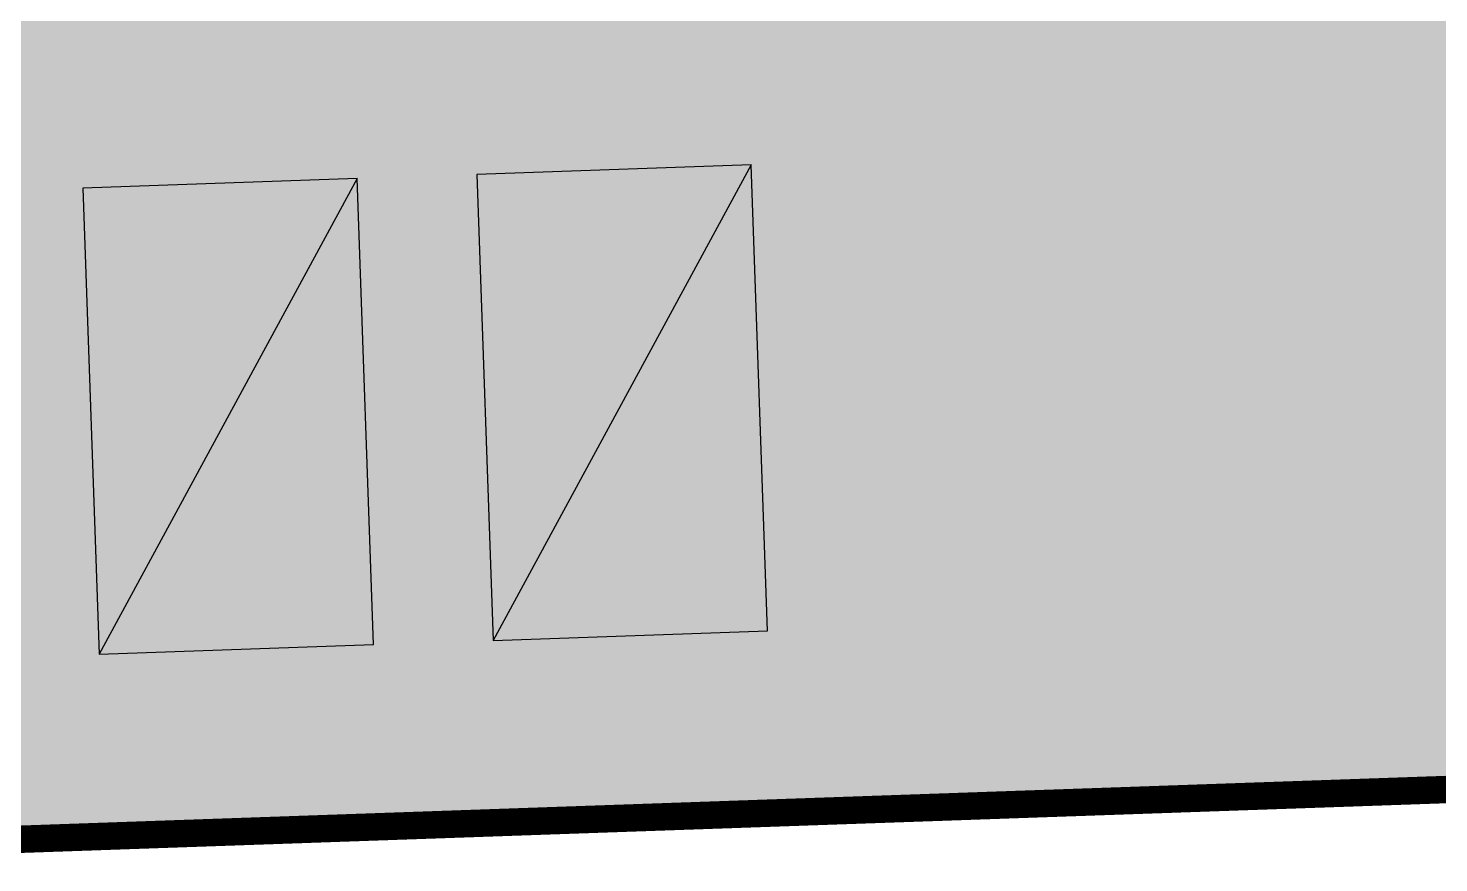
# Model space of a CAD drawing. Header units: metres. Extents: x 1956498 to 1957612, y 2277909 to 2278547.
# Drawn here: x 1957133.211 to 1957135.781, y 2278122.064 to 2278123.585 of the extents above; entities that cross this region are included whole.
import ezdxf
from ezdxf.enums import TextEntityAlignment as Align

# ---------------------------------------------------------------- set-up
doc = ezdxf.new("R2010")
doc.units = ezdxf.units.M
for name, color, linetype in [('PVcase Inverters', 7, 'Continuous'), ('UBS-100-Local technique', 10, 'Continuous'), ('UBS-100-Postes', 8, 'Continuous')]:
    doc.layers.add(name, color=color, linetype=linetype)
doc.styles.get("Standard").update_dxf_attribs({"font": 'verdana.ttf'})

# ---------------------------------------------------------------- blocks, each defined once
blk = doc.blocks.new('LT UBS')
at = {"layer": 'UBS-100-Postes', "true_color": 0xb0c4d8, "transparency": 33554687}
blk.add_hatch(color=9, dxfattribs=at).paths.add_polyline_path([(0.0001, 5.1067), (10.615, 5.1067), (10.6149, 0), (0, 0)])
at = {"layer": 'UBS-100-Postes', "color": 7, "transparency": 33554687, "const_width": 0.05}
blk.add_lwpolyline([(0.0001, 5.1067), (10.615, 5.1067), (10.6149, 0), (0, 0)], close=True, dxfattribs=at)
at = {"transparency": 33554687}
blk.add_attdef('NUMERO', text='', height=1, dxfattribs=at).set_placement((6.8219, 2.5534), align=Align.MIDDLE_CENTER)
blk = doc.blocks.new('PVcase Inverter (2nd tier)')
at = {"layer": 'PVcase Inverters', "color": 0, "transparency": 33554687}
blk.add_lwpolyline([(0, 0), (850, 0), (850, 500), (0, 500)], close=True, dxfattribs=at)
blk.add_lwpolyline([(850, 0), (0, 500)], dxfattribs=at)

msp = doc.modelspace()

# ---------------------------------------------------------------- block references
at = {"layer": 'PVcase Inverters', "transparency": 33554687, "xscale": 0.001, "yscale": 0.001, "zscale": 0.001, "rotation": 92}
for p in [(1957134.5575, 2278122.487), (1957133.84, 2278122.4619)]:
    msp.add_blockref('PVcase Inverter (2nd tier)', p, dxfattribs=at)
at = {"layer": 'UBS-100-Local technique', "transparency": 33554687, "rotation": 271.9999999951143}
msp.add_blockref('LT UBS', (1957132.3379, 2278132.6983), dxfattribs=at)

doc.saveas('drawing.dxf')
